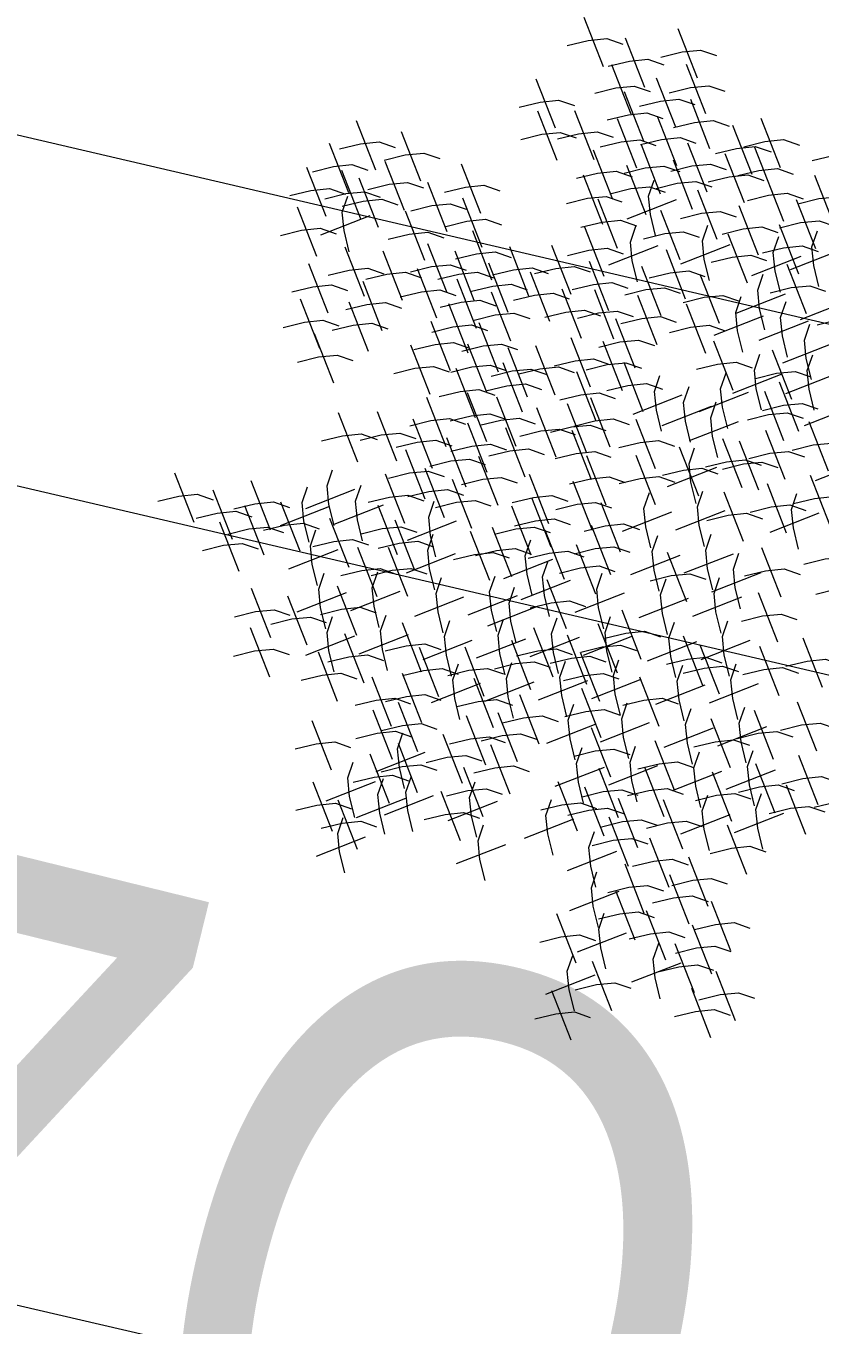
# Model space of a CAD drawing. Header units: millimetres. Extents: x 474016 to 477875, y 2288607 to 2292200.
# Drawn here: x 474198.19 to 474205.16, y 2289256.18 to 2289267.58 of the extents above; entities that cross this region are included whole.
import ezdxf
from ezdxf.enums import TextEntityAlignment as Align

# ---------------------------------------------------------------- set-up
doc = ezdxf.new("R2010")
doc.units = ezdxf.units.MM
doc.header["$LTSCALE"] = 50
for name, color, linetype, lineweight in [('BANQUETA', 251, 'Continuous', 5), ('EXT', 3, 'Continuous', 5), ('JARDINES', 98, 'Continuous', 13), ('vialidad', 5, 'Continuous', 13)]:
    doc.layers.add(name, color=color, linetype=linetype, lineweight=lineweight)
doc.styles.get("Standard").update_dxf_attribs({"font": 'arial.ttf'})

# ---------------------------------------------------------------- blocks, each defined once
blk = doc.blocks.new('Plarbol-031')
for points in [[(-1.761525, 1.7539), (-1.539175, 1.6008)], [(-1.75135, 1.585575), (-1.677025, 1.6675), (-1.603975, 1.7285), (-1.52075, 1.750725)], [(-0.81625, 1.57985), (-0.74195, 1.6618), (-0.668875, 1.722775), (-0.585675, 1.745)], [(-1.6243, 1.62685), (-1.401975, 1.47375)], [(-1.614125, 1.458525), (-1.5398, 1.54045), (-1.46675, 1.60145), (-1.38355, 1.623675)], [(-1.15485, 1.61225), (-0.932525, 1.45915)], [(-1.144675, 1.4439), (-1.07035, 1.52585), (-0.9973, 1.586825), (-0.9141, 1.609075)], [(-2.19095, 1.5341), (-1.9686, 1.381025)], [(-2.180775, 1.365775), (-2.10645, 1.447725), (-2.0334, 1.5087), (-1.950175, 1.530925)], [(-1.9578, 1.5646), (-1.735475, 1.4115)], [(-1.94765, 1.39625), (-1.873325, 1.4782), (-1.800275, 1.5392), (-1.71705, 1.561425)], [(-0.764175, 1.525225), (-0.541825, 1.372125)], [(-1.7126, 1.48455), (-1.490275, 1.331475)], [(-1.702425, 1.316225), (-1.6281, 1.398175), (-1.55505, 1.45915), (-1.47185, 1.481375)], [(-1.506775, 1.49155), (-1.28445, 1.33845)], [(-1.496625, 1.3232), (-1.4223, 1.40515), (-1.349225, 1.466125), (-1.266025, 1.488375)], [(-1.255225, 1.50235), (-1.032875, 1.34925)], [(-1.24505, 1.334), (-1.170725, 1.41595), (-1.097675, 1.476925), (-1.01445, 1.499175)], [(-1.098325, 1.4725), (-0.875975, 1.3194)], [(-1.08815, 1.30415), (-1.013825, 1.3861), (-0.940775, 1.447075), (-0.85755, 1.469325)], [(-0.754, 1.356875), (-0.679675, 1.438825), (-0.606625, 1.4998), (-0.5234, 1.52205)], [(-1.93875, 1.41215), (-1.7164, 1.25905)], [(-1.928575, 1.2438), (-1.85425, 1.32575), (-1.7812, 1.386725), (-1.698, 1.408975)], [(-0.9865, 1.395625), (-0.764175, 1.242525)], [(-1.808525, 1.33465), (-1.586175, 1.18155)], [(-1.79835, 1.1663), (-1.724025, 1.24825), (-1.650975, 1.309225), (-1.567775, 1.331475)], [(-1.205675, 1.361325), (-0.983325, 1.208225)], [(-1.1955, 1.192975), (-1.121175, 1.274925), (-1.048125, 1.3359), (-0.9649, 1.35815)], [(-0.97635, 1.227275), (-0.902025, 1.309225), (-0.828975, 1.370225), (-0.74575, 1.39245)], [(-0.773075, 1.37085), (-0.550725, 1.21775)], [(-0.7629, 1.2025), (-0.688575, 1.28445), (-0.615525, 1.34545), (-0.5323, 1.367675)], [(-1.59825, 1.3251), (-1.375925, 1.172025)], [(-1.5881, 1.156775), (-1.513775, 1.238725), (-1.440725, 1.2997), (-1.3575, 1.321925)], [(-1.39435, 1.2997), (-1.172, 1.1466)], [(-1.384175, 1.13135), (-1.30985, 1.2133), (-1.2368, 1.2743), (-1.153575, 1.296525)], [(-0.596475, 1.057675), (-0.443375, 1.28)], [(-0.428125, 1.067825), (-0.510075, 1.14215), (-0.57105, 1.215225), (-0.5933, 1.298425)], [(-1.761525, 1.2006), (-1.539175, 1.0475)], [(-1.75135, 1.03225), (-1.677025, 1.1142), (-1.603975, 1.1752), (-1.52075, 1.197425)], [(-0.773075, 1.216475), (-0.550725, 1.0634)], [(-0.7629, 1.04815), (-0.688575, 1.1301), (-0.615525, 1.191075), (-0.5323, 1.2133)], [(-2.21825, 1.13645), (-1.995925, 0.98335)], [(-2.2081, 0.9681), (-2.133775, 1.05005), (-2.060725, 1.111025), (-1.9775, 1.133275)], [(-1.58555, 1.158675), (-1.363225, 1.005575)], [(-1.575375, 0.990325), (-1.50105, 1.072275), (-1.428, 1.133275), (-1.3448, 1.1555)], [(-1.4064, 1.18535), (-1.184075, 1.03225)], [(-1.39625, 1.017025), (-1.321925, 1.09895), (-1.248875, 1.15995), (-1.16565, 1.182175)], [(-1.21775, 1.128175), (-0.9954, 0.9751)], [(-0.9973, 1.1809), (-0.774975, 1.027825)], [(-0.98715, 1.012575), (-0.912825, 1.094525), (-0.839775, 1.1555), (-0.75655, 1.177725)], [(-0.7432, 0.923), (-0.590125, 1.145325)], [(-0.574875, 0.93315), (-0.656825, 1.007475), (-0.7178, 1.08055), (-0.740025, 1.16375)], [(-1.9648, 1.11295), (-1.74245, 0.95985)], [(-1.954625, 0.9446), (-1.8803, 1.02655), (-1.80725, 1.087525), (-1.724025, 1.10975)], [(-1.207575, 0.95985), (-1.13325, 1.0418), (-1.0602, 1.102775), (-0.976975, 1.125)], [(-0.62695, 1.06975), (-0.404625, 0.91665)], [(-0.6168, 0.9014), (-0.542475, 0.98335), (-0.469425, 1.044325), (-0.3862, 1.066575)], [(-0.4116, 0.87535), (-0.258525, 1.0977)], [(-0.326475, 0.900775), (-0.25215, 0.9827), (-0.179125, 1.0437), (-0.095925, 1.065925)], [(-2.11915, 1.00495), (-1.896825, 0.85185)], [(-2.109, 0.8366), (-2.034675, 0.91855), (-1.961625, 0.979525), (-1.8784, 1.001775)], [(-1.772325, 0.999875), (-1.549975, 0.846775)], [(-1.76215, 0.831525), (-1.687825, 0.913475), (-1.614775, 0.97445), (-1.53155, 0.996675)], [(-1.58745, 1.029725), (-1.365125, 0.876625)], [(-1.5773, 0.861375), (-1.502975, 0.943325), (-1.429925, 1.0043), (-1.3467, 1.02655)], [(-1.431825, 0.805475), (-1.278725, 1.027825)], [(-1.263475, 0.81565), (-1.345425, 0.889975), (-1.4064, 0.963025), (-1.42865, 1.046225)], [(-0.90775, 0.779425), (-0.989675, 0.85375), (-1.050675, 0.9268), (-1.0729, 1.010025)], [(-0.96365, 1.03035), (-0.7413, 0.87725)], [(-0.953475, 0.862025), (-0.87915, 0.94395), (-0.8061, 1.00495), (-0.722875, 1.027175)], [(-1.315575, 0.93635), (-1.093225, 0.78325)], [(-1.3054, 0.768), (-1.231075, 0.84995), (-1.158025, 0.910925), (-1.0748, 0.93315)], [(-1.076075, 0.769275), (-0.922975, 0.9916)], [(-0.701275, 0.719075), (-0.548175, 0.941425)], [(-0.53295, 0.72925), (-0.6149, 0.803575), (-0.675875, 0.876625), (-0.6981, 0.95985)], [(-1.7431, 0.8652), (-1.52075, 0.7121)], [(-0.527225, 0.669525), (-0.374125, 0.891875)], [(-0.358875, 0.6797), (-0.440825, 0.754025), (-0.501825, 0.827075), (-0.52405, 0.9103)], [(-0.36205, 0.642225), (-0.209, 0.86455)], [(-0.19375, 0.652375), (-0.275675, 0.7267), (-0.33665, 0.79975), (-0.358875, 0.882975)], [(-1.732925, 0.69685), (-1.6586, 0.7788), (-1.58555, 0.839775), (-1.502325, 0.862025)], [(-1.6135, 0.8061), (-1.391175, 0.653025)], [(-1.603325, 0.637775), (-1.529025, 0.719725), (-1.45595, 0.7807), (-1.37275, 0.802925)], [(-1.20885, 0.568525), (-1.2908, 0.64285), (-1.351775, 0.7159), (-1.374, 0.799125)], [(-0.5628, 0.572975), (-0.64475, 0.6473), (-0.705725, 0.72035), (-0.727975, 0.803575)], [(-1.3772, 0.558375), (-1.2241, 0.7807)], [(-1.18025, 0.78705), (-0.957925, 0.63395)], [(-1.1701, 0.618725), (-1.095775, 0.70065), (-1.022725, 0.76165), (-0.9395, 0.783875)], [(-0.966825, 0.780075), (-0.744475, 0.626975)], [(-0.95665, 0.611725), (-0.882325, 0.693675), (-0.809275, 0.75465), (-0.72605, 0.7769)], [(-0.73115, 0.5628), (-0.57805, 0.78515)], [(-0.262325, 0.520875), (-0.10925, 0.743225)], [(-0.094, 0.53105), (-0.17595, 0.605375), (-0.23695, 0.678425), (-0.25915, 0.76165)], [(-0.444, 0.665725), (-0.2217, 0.512625)], [(-1.58935, 0.6492), (-1.367025, 0.4961)], [(-1.5792, 0.480875), (-1.504875, 0.5628), (-1.431825, 0.6238), (-1.3486, 0.646025)], [(-1.235525, 0.646025), (-1.0132, 0.492925)], [(-1.225375, 0.4777), (-1.15105, 0.559625), (-1.077975, 0.620625), (-0.994775, 0.64285)], [(-0.938875, 0.6149), (-0.716525, 0.4618)], [(-0.9287, 0.44655), (-0.854375, 0.5285), (-0.781325, 0.5895), (-0.6981, 0.611725)], [(-0.31885, 0.381775), (-0.4008, 0.4561), (-0.4618, 0.52915), (-0.484025, 0.61235)], [(-0.43385, 0.497375), (-0.359525, 0.579325), (-0.286475, 0.6403), (-0.203275, 0.66255)], [(-0.091475, 0.439575), (0.061625, 0.6619)], [(-2.290675, 0.56345), (-2.06835, 0.41035)], [(-2.280525, 0.3951), (-2.2062, 0.47705), (-2.133125, 0.538025), (-2.049925, 0.560275)], [(-0.719075, 0.536775), (-0.496725, 0.383675)], [(-0.7089, 0.368425), (-0.634575, 0.450375), (-0.561525, 0.51135), (-0.4783, 0.5336)], [(-0.4872, 0.3716), (-0.3341, 0.59395)], [(-0.3233, 0.55075), (-0.101, 0.39765)], [(-0.31315, 0.3824), (-0.23885, 0.46435), (-0.1658, 0.525325), (-0.082575, 0.547575)], [(-2.6369, 0.527875), (-2.41455, 0.374775)], [(-2.626725, 0.359525), (-2.5524, 0.441475), (-2.47935, 0.502475), (-2.396125, 0.5247)], [(-1.677025, 0.478325), (-1.4547, 0.325225)], [(-1.66685, 0.309975), (-1.59255, 0.391925), (-1.519475, 0.452925), (-1.436275, 0.47515)], [(-1.47185, 0.5177), (-1.2495, 0.364625)], [(-1.461675, 0.349375), (-1.38735, 0.431325), (-1.3143, 0.4923), (-1.231075, 0.514525)], [(-1.1701, 0.512625), (-0.94775, 0.359525)], [(-1.159925, 0.344275), (-1.0856, 0.426225), (-1.01255, 0.487225), (-0.929325, 0.50945)], [(-0.359525, 0.4688), (-0.1372, 0.3157)], [(-0.34935, 0.30045), (-0.275025, 0.3824), (-0.202, 0.443375), (-0.118775, 0.465625)], [(-0.084475, 0.467525), (0.13785, 0.314425)], [(-0.074325, 0.299175), (0, 0.381125), (0.073075, 0.442125), (0.156275, 0.46435)], [(-2.85795, 0.4472), (-2.635625, 0.2941)], [(-2.8478, 0.27885), (-2.773475, 0.3608), (-2.700425, 0.421775), (-2.6172, 0.444025)], [(-2.187125, 0.4237), (-1.9648, 0.2706)], [(-2.176975, 0.25535), (-2.10265, 0.3373), (-2.0296, 0.398275), (-1.946375, 0.420525)], [(-1.3683, 0.41225), (-1.14595, 0.25915)], [(-1.358125, 0.243925), (-1.2838, 0.325875), (-1.21075, 0.38685), (-1.127525, 0.409075)], [(-0.576775, 0.1969), (-0.423675, 0.41925)], [(-0.408425, 0.207075), (-0.490375, 0.2814), (-0.551375, 0.35445), (-0.5736, 0.437675)], [(0.11245, 0.237575), (0.26555, 0.4599)], [(-2.62165, 0.357), (-2.3993, 0.2039)], [(-2.611475, 0.18865), (-2.53715, 0.2706), (-2.4641, 0.331575), (-2.380875, 0.353825)], [(-2.38025, 0.3894), (-2.1579, 0.2363)], [(-2.370075, 0.22105), (-2.29575, 0.303), (-2.2227, 0.363975), (-2.1395, 0.3862)], [(-1.851075, 0.3519), (-1.62875, 0.198825)], [(-1.840925, 0.183575), (-1.7666, 0.265525), (-1.69355, 0.3265), (-1.610325, 0.348725)], [(-1.1955, 0.35065), (-0.973175, 0.19755)], [(-1.18535, 0.1823), (-1.111025, 0.26425), (-1.037975, 0.325225), (-0.95475, 0.34745)], [(-2.9075, 0.273125), (-2.685175, 0.12005)], [(-2.89735, 0.1048), (-2.823025, 0.18675), (-2.749975, 0.247725), (-2.66675, 0.26995)], [(-2.0531, 0.3138), (-1.83075, 0.1607)], [(-2.042925, 0.14545), (-1.9686, 0.2274), (-1.89555, 0.288375), (-1.812325, 0.310625)], [(-1.690375, 0.3049), (-1.468025, 0.1518)], [(-1.6802, 0.13655), (-1.605875, 0.2185), (-1.532825, 0.2795), (-1.4496, 0.301725)], [(-1.508675, 0.322675), (-1.28635, 0.1696)], [(-1.498525, 0.15435), (-1.4242, 0.2363), (-1.35115, 0.297275), (-1.267925, 0.3195)], [(-0.52595, 0.042575), (-0.6079, 0.116875), (-0.668875, 0.189925), (-0.691125, 0.273125)], [(-0.535475, 0.04575), (-0.382375, 0.26805)], [(-0.36715, 0.0559), (-0.4491, 0.1302), (-0.510075, 0.20325), (-0.5323, 0.286475)], [(-0.2433, 0.3087), (-0.02095, 0.155625)], [(-0.233125, 0.140375), (-0.1588, 0.222325), (-0.08575, 0.2833), (-0.002525, 0.305525)], [(-2.682625, 0.21215), (-2.4603, 0.05905)], [(-2.672475, 0.043825), (-2.59815, 0.12575), (-2.525075, 0.18675), (-2.441875, 0.208975)], [(-2.3936, 0.204525), (-2.17125, 0.05145)], [(-2.383425, 0.036225), (-2.3091, 0.118125), (-2.23605, 0.179125), (-2.152825, 0.20135)], [(-1.892375, 0.22295), (-1.67005, 0.06985)], [(-1.8822, 0.054625), (-1.8079, 0.13655), (-1.734825, 0.19755), (-1.651625, 0.219775)], [(-1.1847, 0.2185), (-0.962375, 0.0654)], [(-1.17455, 0.0502), (-1.100225, 0.1321), (-1.027175, 0.1931), (-0.94395, 0.215325)], [(-0.84865, -0.0038), (-0.695575, 0.2185)], [(-0.680325, 0.00635), (-0.762275, 0.08065), (-0.82325, 0.1537), (-0.845475, 0.236925)], [(-0.6943, 0.0324), (-0.5412, 0.254725)], [(0.074325, 0.245175), (0.296675, 0.0921)], [(0.0845, 0.07685), (0.158825, 0.1588), (0.231875, 0.219775), (0.3151, 0.242)], [(-2.777925, 0.194375), (-2.555575, 0.0413)], [(-2.76775, 0.02605), (-2.693425, 0.107975), (-2.620375, 0.16895), (-2.53715, 0.1912)], [(-2.0696, 0.177225), (-1.847275, 0.02415)], [(-2.05945, 0.0089), (-1.985125, 0.090825), (-1.912075, 0.1518), (-1.82885, 0.17405)], [(-1.330825, 0.1429), (-1.108475, -0.01015)], [(-1.32065, -0.0254), (-1.246325, 0.05655), (-1.173275, 0.1175), (-1.09005, 0.139725)], [(-1.037325, 0.189925), (-0.815, 0.03685)], [(-1.027175, 0.0216), (-0.95285, 0.103525), (-0.879775, 0.1645), (-0.796575, 0.18675)], [(-0.402075, 0.1499), (-0.179775, -0.003175)], [(-0.391925, -0.018425), (-0.3176, 0.0635), (-0.24455, 0.1245), (-0.16135, 0.146725)], [(-0.324575, 0.188025), (-0.102275, 0.03495)], [(-0.314425, 0.0197), (-0.240125, 0.101625), (-0.16705, 0.1626), (-0.08385, 0.18485)], [(-2.934825, 0.107975), (-2.712475, -0.0451)], [(-2.92465, -0.06035), (-2.850325, 0.0216), (-2.777275, 0.08255), (-2.69405, 0.1048)], [(-2.680725, -0.13785), (-2.527625, 0.084475)], [(-2.512375, -0.127675), (-2.594325, -0.05335), (-2.6553, 0.0197), (-2.67755, 0.1029)], [(-2.2062, 0.13085), (-1.98385, -0.022225)], [(-2.196025, -0.037475), (-2.1217, 0.044475), (-2.04865, 0.105425), (-1.965425, 0.127675)], [(-1.799, 0.1086), (-1.57665, -0.044475)], [(-1.788825, -0.0597), (-1.7145, 0.02225), (-1.64145, 0.0832), (-1.558225, 0.105425)], [(-0.084475, 0.086375), (0.13785, -0.0667)], [(-0.074325, -0.08195), (0, 0), (0.073075, 0.060975), (0.156275, 0.0832)], [(0.06735, -0.110525), (0.22045, 0.111775)], [(0.235675, -0.100375), (0.15375, -0.02605), (0.09275, 0.047025), (0.070525, 0.1302)], [(-1.98005, 0.0654), (-1.7577, -0.08765)], [(-1.969875, -0.1029), (-1.89555, -0.02095), (-1.8225, 0.040025), (-1.739275, 0.062225)], [(-1.457225, 0.008275), (-1.2349, -0.144825)], [(-1.447075, -0.160075), (-1.37275, -0.078125), (-1.2997, -0.01715), (-1.216475, 0.005075)], [(-1.210125, 0.015875), (-0.987775, -0.1372)], [(-1.19995, -0.15245), (-1.125625, -0.0705), (-1.052575, -0.009525), (-0.96935, 0.0127)], [(-0.4961, -0.210275), (-0.343, 0.012075)], [(-0.32775, -0.2001), (-0.4097, -0.125775), (-0.470675, -0.052725), (-0.492925, 0.0305)], [(0.30175, -0.148), (0.376075, -0.06605), (0.449125, -0.005075), (0.53235, 0.01715)], [(-2.3739, -0.02795), (-2.15155, -0.18105)], [(-2.363725, -0.196275), (-2.2894, -0.11435), (-2.21635, -0.05335), (-2.133125, -0.031125)], [(-2.17825, -0.00445), (-1.9559, -0.157525)], [(-2.168075, -0.172775), (-2.09375, -0.090825), (-2.0207, -0.02985), (-1.937475, -0.007625)], [(-1.944475, -0.062875), (-1.722125, -0.215975)], [(-1.9343, -0.231225), (-1.859975, -0.149275), (-1.786925, -0.0883), (-1.7037, -0.06605)], [(-1.762775, -0.057175), (-1.54045, -0.210275)], [(-1.752625, -0.2255), (-1.6783, -0.14355), (-1.60525, -0.082575), (-1.522025, -0.06035)], [(-1.076075, -0.054625), (-0.85375, -0.207725)], [(-1.065925, -0.222975), (-0.9916, -0.141025), (-0.91855, -0.080025), (-0.835325, -0.0578)], [(-0.82325, -0.0165), (-0.600925, -0.1696)], [(-0.813075, -0.18485), (-0.73875, -0.1029), (-0.6657, -0.041925), (-0.5825, -0.0197)], [(-0.5609, -0.0089), (-0.33855, -0.161975)], [(-0.550725, -0.177225), (-0.4764, -0.095275), (-0.40335, -0.0343), (-0.320125, -0.012075)], [(-2.8605, -0.087025), (-2.63815, -0.240125)], [(-2.850325, -0.255375), (-2.776, -0.173425), (-2.70295, -0.112425), (-2.619725, -0.0902)], [(-2.544775, -0.119425), (-2.32245, -0.272525)], [(-2.534625, -0.287775), (-2.4603, -0.205825), (-2.387225, -0.144825), (-2.304025, -0.1226)], [(-1.567775, -0.0794), (-1.345425, -0.2325)], [(-1.5576, -0.24775), (-1.483275, -0.1658), (-1.410225, -0.1048), (-1.327, -0.082575)], [(-0.168975, -0.3589), (-0.2509, -0.284575), (-0.311875, -0.211525), (-0.3341, -0.128325)], [(-0.2433, -0.072425), (-0.02095, -0.2255)], [(-0.233125, -0.24075), (-0.1588, -0.1588), (-0.08575, -0.097825), (-0.002525, -0.0756)], [(0.4377, -0.2414), (0.512025, -0.15945), (0.585075, -0.09845), (0.6683, -0.076225)], [(-1.969875, -0.188025), (-1.74755, -0.341125)], [(-1.9597, -0.356375), (-1.8854, -0.274425), (-1.812325, -0.21345), (-1.729125, -0.1912)], [(-1.750075, -0.1785), (-1.52775, -0.3316)], [(-1.739925, -0.34685), (-1.6656, -0.2649), (-1.59255, -0.2039), (-1.509325, -0.181675)], [(-1.547425, -0.157525), (-1.3251, -0.310625)], [(-1.537275, -0.325875), (-1.46295, -0.243925), (-1.3899, -0.18295), (-1.306675, -0.160725)], [(-1.1574, -0.14675), (-0.93505, -0.299825)], [(-1.147225, -0.315075), (-1.0729, -0.233125), (-0.99985, -0.17215), (-0.916625, -0.149925)], [(-0.7197, -0.1677), (-0.497375, -0.3208)], [(-0.70955, -0.33605), (-0.635225, -0.2541), (-0.56215, -0.1931), (-0.47895, -0.170875)], [(-0.337275, -0.369075), (-0.184225, -0.14675)], [(-2.372, -0.21345), (-2.14965, -0.366525)], [(-2.361825, -0.381775), (-2.2875, -0.299825), (-2.21445, -0.23885), (-2.131225, -0.216625)], [(-1.27555, -0.25155), (-1.0532, -0.40465)], [(-1.265375, -0.4199), (-1.19105, -0.33795), (-1.118, -0.276975), (-1.0348, -0.254725)], [(-1.061475, -0.2452), (-0.839125, -0.3983)], [(-1.0513, -0.41355), (-0.976975, -0.3316), (-0.903925, -0.2706), (-0.8207, -0.248375)], [(0.074325, -0.199475), (0.296675, -0.35255)], [(0.0845, -0.3678), (0.158825, -0.28585), (0.231875, -0.224875), (0.3151, -0.20265)], [(-2.650875, -0.293475), (-2.428525, -0.446575)], [(-2.6407, -0.461825), (-2.566375, -0.379875), (-2.493325, -0.3189), (-2.4101, -0.29665)], [(-1.729125, -0.315075), (-1.506775, -0.468175)], [(-1.71895, -0.483425), (-1.644625, -0.401475), (-1.571575, -0.3405), (-1.48835, -0.31825)], [(-1.47565, -0.32015), (-1.253325, -0.47325)], [(-1.4655, -0.4885), (-1.391175, -0.40655), (-1.3181, -0.345575), (-1.2349, -0.323325)], [(-0.928075, -0.311275), (-0.705725, -0.464375)], [(-0.9179, -0.4796), (-0.843575, -0.39765), (-0.770525, -0.336675), (-0.6873, -0.31445)], [(-0.559625, -0.5279), (-0.406525, -0.30555)], [(-0.391275, -0.517725), (-0.473225, -0.4434), (-0.5342, -0.37035), (-0.55645, -0.287125)], [(-0.1785, -0.5279), (-0.0254, -0.30555)], [(-0.01015, -0.517725), (-0.0921, -0.4434), (-0.153075, -0.37035), (-0.175325, -0.287125)], [(-0.007625, -0.52915), (0.145475, -0.306825)], [(0.160725, -0.519), (0.078775, -0.444675), (0.0178, -0.371625), (-0.00445, -0.2884)], [(-2.370725, -0.3405), (-2.148375, -0.493575)], [(-2.36055, -0.508825), (-2.286225, -0.426875), (-2.213175, -0.3659), (-2.12995, -0.343675)], [(-1.987025, -0.34685), (-1.7647, -0.499925)], [(-1.976875, -0.515175), (-1.90255, -0.433225), (-1.829475, -0.37225), (-1.746275, -0.350025)], [(-1.612875, -0.3856), (-1.390525, -0.538675)], [(-1.6027, -0.553925), (-1.528375, -0.471975), (-1.455325, -0.411), (-1.3721, -0.388775)], [(-1.349875, -0.4237), (-1.127525, -0.5768)], [(-1.3397, -0.59205), (-1.265375, -0.5101), (-1.192325, -0.449125), (-1.109125, -0.426875)], [(-0.912825, -0.458), (-0.690475, -0.6111)], [(-0.90265, -0.62635), (-0.828325, -0.5444), (-0.755275, -0.483425), (-0.67205, -0.461175)], [(-0.2325, -0.676525), (-0.314425, -0.6022), (-0.3754, -0.52915), (-0.397625, -0.44595)], [(0.14865, -0.676525), (0.0667, -0.6022), (0.005725, -0.52915), (-0.0165, -0.44595)], [(0.18995, -0.399575), (0.412275, -0.552675)], [(0.200125, -0.5679), (0.274425, -0.48595), (0.3475, -0.424975), (0.4307, -0.40275)], [(0.507575, -0.4631), (0.7299, -0.6162)], [(-2.585425, -0.46755), (-2.3631, -0.620625)], [(-2.575275, -0.635875), (-2.50095, -0.553925), (-2.4279, -0.49295), (-2.344675, -0.470725)], [(-1.769775, -0.521525), (-1.547425, -0.674625)], [(-1.7596, -0.689875), (-1.685275, -0.607925), (-1.612225, -0.54695), (-1.529025, -0.5247)], [(-1.5233, -0.51265), (-1.30095, -0.665725)], [(-1.513125, -0.680975), (-1.4388, -0.599025), (-1.36575, -0.53805), (-1.282525, -0.515825)], [(-0.7324, -0.4688), (-0.510075, -0.6219)], [(-0.72225, -0.63715), (-0.647925, -0.5552), (-0.574875, -0.494225), (-0.49165, -0.471975)], [(-0.4008, -0.6867), (-0.247725, -0.464375)], [(-0.3106, -0.489775), (-0.0883, -0.642875)], [(-0.30045, -0.658125), (-0.22615, -0.576175), (-0.153075, -0.515175), (-0.069875, -0.49295)], [(-0.019675, -0.6867), (0.1334, -0.464375)], [(0.51775, -0.631425), (0.59205, -0.549475), (0.665125, -0.4885), (0.748325, -0.466275)], [(-2.426625, -0.57425), (-2.204275, -0.72735)], [(-2.41645, -0.7426), (-2.342125, -0.66065), (-2.269075, -0.599675), (-2.18585, -0.577425)], [(-1.116725, -0.553925), (-0.8944, -0.707025)], [(-1.106575, -0.722275), (-1.03225, -0.640325), (-0.9592, -0.57935), (-0.875975, -0.5571)], [(-0.7089, -0.592675), (-0.486575, -0.745775)], [(-0.69875, -0.761025), (-0.624425, -0.679075), (-0.551375, -0.6181), (-0.46815, -0.59585)], [(-1.76595, -0.65175), (-1.543625, -0.80485)], [(-1.7558, -0.8201), (-1.681475, -0.73815), (-1.608425, -0.677175), (-1.5252, -0.65495)], [(-1.5703, -0.63525), (-1.347975, -0.78835)], [(-1.56015, -0.803575), (-1.485825, -0.72165), (-1.41275, -0.66065), (-1.32955, -0.638425)], [(-1.3829, -0.6219), (-1.160575, -0.775)], [(-1.37275, -0.79025), (-1.298425, -0.7083), (-1.225375, -0.647325), (-1.14215, -0.625075)], [(-1.0405, -0.64605), (-0.818175, -0.79915)], [(-1.03035, -0.814375), (-0.956025, -0.73245), (-0.882975, -0.67145), (-0.79975, -0.649225)], [(-0.242025, -0.845525), (-0.088925, -0.623175)], [(-0.073675, -0.83535), (-0.155625, -0.761025), (-0.2166, -0.687975), (-0.23885, -0.60475)], [(0.139125, -0.845525), (0.292225, -0.623175)], [(0.307475, -0.83535), (0.225525, -0.761025), (0.16455, -0.687975), (0.1423, -0.60475)], [(0.34875, -0.6219), (0.5711, -0.775)], [(0.358925, -0.79025), (0.43325, -0.7083), (0.5063, -0.647325), (0.589525, -0.625075)], [(-1.938125, -0.724175), (-1.715775, -0.877275)], [(-1.92795, -0.892525), (-1.853625, -0.810575), (-1.780575, -0.7496), (-1.69735, -0.72735)], [(-0.716525, -0.71655), (-0.4942, -0.86965)], [(-0.706375, -0.8849), (-0.63205, -0.80295), (-0.558975, -0.741975), (-0.475775, -0.719725)], [(-1.428, -0.79405), (-1.205675, -0.94715)], [(-1.1015, -0.737525), (-0.87915, -0.890625)], [(-1.091325, -0.90585), (-1.017, -0.823925), (-0.94395, -0.762925), (-0.860725, -0.7407)], [(-0.890575, -0.743875), (-0.66825, -0.896975)], [(-0.880425, -0.912225), (-0.8061, -0.830275), (-0.73305, -0.769275), (-0.649825, -0.74705)], [(-0.52785, -1.004325), (-0.374775, -0.782)], [(-0.359525, -0.99415), (-0.441475, -0.919825), (-0.50245, -0.846775), (-0.524675, -0.763575)], [(-0.0832, -1.004325), (0.069875, -0.782)], [(0.085125, -0.99415), (0.003175, -0.919825), (-0.0578, -0.846775), (-0.080025, -0.763575)], [(0.092125, -0.786425), (0.31445, -0.939525)], [(0.102275, -0.954775), (0.1766, -0.872825), (0.24965, -0.81185), (0.332875, -0.7896)], [(0.29795, -1.004325), (0.451025, -0.782)], [(0.466275, -0.99415), (0.384325, -0.919825), (0.32335, -0.846775), (0.301125, -0.763575)], [(0.666375, -0.74895), (0.888725, -0.90205)], [(0.67655, -0.9173), (0.750875, -0.83535), (0.823925, -0.774375), (0.90715, -0.752125)], [(-2.099475, -0.838525), (-1.877125, -0.991625)], [(-2.0893, -1.006875), (-2.014975, -0.924925), (-1.941925, -0.863925), (-1.8587, -0.8417)], [(-1.71005, -0.803575), (-1.487725, -0.956675)], [(-1.6999, -0.971925), (-1.625575, -0.889975), (-1.552525, -0.829), (-1.4693, -0.806775)], [(-1.575375, -0.82645), (-1.35305, -0.97955)], [(-1.565225, -0.9948), (-1.4909, -0.91285), (-1.41785, -0.851875), (-1.334625, -0.829625)], [(-1.41785, -0.9624), (-1.343525, -0.88045), (-1.270475, -0.819475), (-1.18725, -0.797225)], [(-0.92615, -1.067225), (-0.773075, -0.844875)], [(-0.757825, -1.05705), (-0.839775, -0.982725), (-0.90075, -0.909675), (-0.922975, -0.82645)], [(-0.0038, -0.7966), (0.218525, -0.9497)], [(0.00635, -0.96495), (0.080675, -0.883), (0.15375, -0.822), (0.23695, -0.799775)], [(-1.121175, -0.883), (-0.89885, -1.0361)], [(-1.111025, -1.051325), (-1.0367, -0.969375), (-0.96365, -0.9084), (-0.880425, -0.886175)], [(-0.792125, -1.1066), (-0.639025, -0.884275)], [(-0.623775, -1.096425), (-0.705725, -1.0221), (-0.766725, -0.94905), (-0.78895, -0.86585)], [(-0.200725, -1.152975), (-0.28265, -1.07865), (-0.343625, -1.0056), (-0.365875, -0.922375)], [(-0.337925, -0.862675), (-0.1156, -1.01575)], [(-0.32775, -1.031), (-0.253425, -0.94905), (-0.1804, -0.888075), (-0.097175, -0.86585)], [(0.24395, -1.152975), (0.162, -1.07865), (0.101025, -1.0056), (0.078775, -0.922375)], [(0.6251, -1.152975), (0.54315, -1.07865), (0.482175, -1.0056), (0.459925, -0.922375)], [(0.507575, -0.907775), (0.7299, -1.060875)], [(0.51775, -1.0761), (0.59205, -0.99415), (0.665125, -0.933175), (0.748325, -0.91095)], [(-1.726575, -0.963675), (-1.50425, -1.116775)], [(-1.7164, -1.132), (-1.642075, -1.050075), (-1.569025, -0.989075), (-1.485825, -0.96685)], [(-1.44325, -1.1803), (-1.29015, -0.95795)], [(-1.274925, -1.170125), (-1.35685, -1.0958), (-1.41785, -1.02275), (-1.440075, -0.939525)], [(-1.203125, -0.9624), (-0.9808, -1.1155)], [(-1.192975, -1.13075), (-1.11865, -1.0488), (-1.0456, -0.9878), (-0.962375, -0.965575)], [(-0.7413, -0.9478), (-0.518975, -1.100875)], [(-0.73115, -1.116125), (-0.656825, -1.034175), (-0.58375, -0.9732), (-0.50055, -0.950975)], [(-0.39955, -0.989075), (-0.177225, -1.142175)], [(-0.389375, -1.157425), (-0.31505, -1.075475), (-0.242025, -1.0145), (-0.1588, -0.99225)], [(-0.36905, -1.16315), (-0.215975, -0.9408)], [(0.0756, -1.16315), (0.2287, -0.9408)], [(0.45675, -1.16315), (0.60985, -0.9408)], [(0.8252, -0.9713), (1.047525, -1.1244)], [(0.835375, -1.139625), (0.909675, -1.057675), (0.98275, -0.9967), (1.06595, -0.974475)], [(1.039275, -1.146625), (1.1136, -1.064675), (1.18665, -1.0037), (1.269875, -0.98145)], [(-1.9629, -1.337825), (-1.8098, -1.1155)], [(-1.79455, -1.327675), (-1.8765, -1.25335), (-1.937475, -1.1803), (-1.9597, -1.097075)], [(-1.79835, -1.32195), (-1.645275, -1.099625)], [(-1.630025, -1.311775), (-1.711975, -1.23745), (-1.77295, -1.1644), (-1.795175, -1.0812)], [(-1.66685, -1.1174), (-1.444525, -1.2705)], [(-1.6567, -1.28575), (-1.582375, -1.2038), (-1.509325, -1.1428), (-1.4261, -1.120575)], [(-1.353675, -1.32195), (-1.2006, -1.099625)], [(-1.18535, -1.311775), (-1.2673, -1.23745), (-1.328275, -1.1644), (-1.3505, -1.0812)], [(-0.972525, -1.32195), (-0.81945, -1.099625)], [(-0.8042, -1.311775), (-0.88615, -1.23745), (-0.947125, -1.1644), (-0.96935, -1.0812)], [(-0.858825, -1.31305), (-0.705725, -1.090725)], [(-0.690475, -1.3029), (-0.772425, -1.228575), (-0.833425, -1.155525), (-0.85565, -1.0723)], [(-0.591375, -1.32195), (-0.4383, -1.099625)], [(-0.42305, -1.311775), (-0.505, -1.23745), (-0.565975, -1.1644), (-0.5882, -1.0812)], [(-0.497375, -1.12375), (-0.275025, -1.27685)], [(-0.4872, -1.2921), (-0.412875, -1.21015), (-0.339825, -1.14915), (-0.2566, -1.126925)], [(-0.21025, -1.32195), (-0.057175, -1.099625)], [(-0.041925, -1.311775), (-0.123875, -1.23745), (-0.18485, -1.1644), (-0.207075, -1.0812)], [(-0.07115, -1.094525), (0.1512, -1.247625)], [(-0.060975, -1.262875), (0.01335, -1.180925), (0.0864, -1.11995), (0.169625, -1.0977)], [(0.234425, -1.32195), (0.3875, -1.099625)], [(0.40275, -1.311775), (0.3208, -1.23745), (0.259825, -1.1644), (0.2376, -1.0812)], [(0.34875, -1.066575), (0.5711, -1.219675)], [(0.358925, -1.234925), (0.43325, -1.152975), (0.5063, -1.092), (0.589525, -1.06975)], [(0.615575, -1.32195), (0.76865, -1.099625)], [(0.7839, -1.311775), (0.70195, -1.23745), (0.640975, -1.1644), (0.61875, -1.0812)], [(-1.5538, -1.1301), (-1.33145, -1.2832)], [(-1.543625, -1.29845), (-1.4693, -1.2165), (-1.39625, -1.155525), (-1.313025, -1.133275)], [(-0.660625, -1.189175), (-0.4383, -1.342275)], [(-0.65045, -1.357525), (-0.57615, -1.275575), (-0.503075, -1.2146), (-0.419875, -1.19235)], [(-0.39255, -1.159325), (-0.17025, -1.312425)], [(-0.382375, -1.327675), (-0.30805, -1.245725), (-0.235025, -1.184725), (-0.151825, -1.1625)], [(0.666375, -1.1301), (0.888725, -1.2832)], [(0.67655, -1.29845), (0.750875, -1.2165), (0.823925, -1.155525), (0.90715, -1.133275)], [(0.8576, -1.13265), (1.079925, -1.28575)], [(0.86775, -1.300975), (0.942075, -1.21905), (1.01515, -1.15805), (1.09835, -1.135825)], [(-2.0207, -1.480775), (-1.8676, -1.258425)], [(-1.85235, -1.4706), (-1.9343, -1.396275), (-1.995275, -1.323225), (-2.017525, -1.24)], [(-1.194875, -1.480775), (-1.041775, -1.258425)], [(-1.026525, -1.4706), (-1.108475, -1.396275), (-1.16945, -1.323225), (-1.1917, -1.24)], [(-0.813725, -1.480775), (-0.660625, -1.258425)], [(-0.645375, -1.4706), (-0.727325, -1.396275), (-0.7883, -1.323225), (-0.81055, -1.24)], [(-0.432575, -1.480775), (-0.279475, -1.258425)], [(-0.264225, -1.4706), (-0.346175, -1.396275), (-0.40715, -1.323225), (-0.4294, -1.24)], [(-0.05145, -1.480775), (0.10165, -1.258425)], [(0.1169, -1.4706), (0.03495, -1.396275), (-0.026025, -1.323225), (-0.048275, -1.24)], [(0.393225, -1.480775), (0.546325, -1.258425)], [(0.561575, -1.4706), (0.479625, -1.396275), (0.41865, -1.323225), (0.3964, -1.24)], [(0.774375, -1.480775), (0.927475, -1.258425)], [(0.942725, -1.4706), (0.860775, -1.396275), (0.7998, -1.323225), (0.77755, -1.24)], [(-1.834575, -1.30925), (-1.612225, -1.46235)], [(-1.8244, -1.477575), (-1.750075, -1.39565), (-1.677025, -1.33465), (-1.5938, -1.312425)], [(-1.504875, -1.264775), (-1.282525, -1.417875)], [(-1.4947, -1.433125), (-1.420375, -1.351175), (-1.347325, -1.2902), (-1.264125, -1.26795)], [(-0.717175, -1.3067), (-0.494825, -1.4598)], [(-0.707, -1.47505), (-0.632675, -1.3931), (-0.559625, -1.332125), (-0.4764, -1.309875)], [(-0.283925, -1.3086), (-0.0616, -1.4617)], [(-0.27375, -1.47695), (-0.19945, -1.395), (-0.1264, -1.334025), (-0.0432, -1.311775)], [(0.17535, -1.32005), (0.397675, -1.47315)], [(0.1855, -1.488375), (0.259825, -1.40645), (0.332875, -1.34545), (0.4161, -1.323225)], [(0.507575, -1.288925), (0.7299, -1.442025)], [(0.51775, -1.45725), (0.59205, -1.3753), (0.665125, -1.314325), (0.748325, -1.2921)], [(-2.275425, -1.37595), (-2.0531, -1.52905)], [(-2.265275, -1.5443), (-2.19095, -1.46235), (-2.1179, -1.40135), (-2.034675, -1.379125)], [(-2.0893, -1.381025), (-1.866975, -1.534125)], [(-2.07915, -1.549375), (-2.004825, -1.467425), (-1.93175, -1.40645), (-1.84855, -1.3842)], [(-1.633825, -1.35245), (-1.4115, -1.50555)], [(-1.623675, -1.520775), (-1.54935, -1.438825), (-1.476275, -1.37785), (-1.393075, -1.355625)], [(-1.861875, -1.639575), (-1.7088, -1.41725)], [(-1.69355, -1.6294), (-1.7755, -1.555075), (-1.836475, -1.482025), (-1.8587, -1.398825)], [(-1.480725, -1.639575), (-1.32765, -1.41725)], [(-1.3124, -1.6294), (-1.39435, -1.555075), (-1.455325, -1.482025), (-1.47755, -1.398825)], [(-1.03605, -1.639575), (-0.882975, -1.41725)], [(-0.867725, -1.6294), (-0.949675, -1.555075), (-1.01065, -1.482025), (-1.032875, -1.398825)], [(-0.6549, -1.639575), (-0.501825, -1.41725)], [(-0.486575, -1.6294), (-0.568525, -1.555075), (-0.6295, -1.482025), (-0.651725, -1.398825)], [(-0.27375, -1.639575), (-0.1207, -1.41725)], [(-0.10545, -1.6294), (-0.1874, -1.555075), (-0.24835, -1.482025), (-0.270575, -1.398825)], [(-0.13085, -1.447725), (0.091475, -1.600825)], [(-0.1207, -1.616075), (-0.046375, -1.534125), (0.0267, -1.47315), (0.1099, -1.4509)], [(0.107375, -1.639575), (0.26045, -1.41725)], [(0.2757, -1.6294), (0.19375, -1.555075), (0.132775, -1.482025), (0.11055, -1.398825)], [(0.55205, -1.639575), (0.705125, -1.41725)], [(0.720375, -1.6294), (0.638425, -1.555075), (0.57745, -1.482025), (0.555225, -1.398825)], [(-2.408825, -1.523325), (-2.1865, -1.676425)], [(-2.2297, -1.499825), (-2.00735, -1.652925)], [(-2.219525, -1.66815), (-2.1452, -1.586225), (-2.07215, -1.525225), (-1.988925, -1.503)], [(-0.895675, -1.46805), (-0.673325, -1.62115)], [(-0.8855, -1.6364), (-0.811175, -1.55445), (-0.738125, -1.493475), (-0.6549, -1.471225)], [(-0.5285, -1.512525), (-0.30615, -1.665625)], [(-0.518325, -1.680875), (-0.444, -1.598925), (-0.37095, -1.537925), (-0.287725, -1.5157)], [(0.207725, -1.46235), (0.430075, -1.615425)], [(0.2179, -1.630675), (0.292225, -1.548725), (0.365275, -1.48775), (0.4485, -1.465525)], [(0.7223, -1.469975), (0.944625, -1.62305)], [(0.73245, -1.6383), (0.806775, -1.55635), (0.879825, -1.495375), (0.96305, -1.47315)], [(-2.619725, -1.56145), (-2.3974, -1.714525)], [(-2.609575, -1.729775), (-2.53525, -1.647825), (-2.4622, -1.58685), (-2.378975, -1.564625)], [(-2.398675, -1.691675), (-2.32435, -1.609725), (-2.2513, -1.548725), (-2.168075, -1.5265)], [(-1.703075, -1.7984), (-1.549975, -1.57605)], [(-1.534725, -1.788225), (-1.616675, -1.7139), (-1.67765, -1.64085), (-1.6999, -1.557625)], [(-1.608425, -1.57415), (-1.386075, -1.72725)], [(-1.59825, -1.742475), (-1.523925, -1.66055), (-1.450875, -1.59955), (-1.36765, -1.577325)], [(-1.321925, -1.7984), (-1.168825, -1.57605)], [(-1.153575, -1.788225), (-1.235525, -1.7139), (-1.2965, -1.64085), (-1.31875, -1.557625)], [(-1.23045, -1.54365), (-1.0081, -1.69675)], [(-1.220275, -1.712), (-1.14595, -1.63005), (-1.0729, -1.569075), (-0.989675, -1.546825)], [(-0.87725, -1.7984), (-0.72415, -1.57605)], [(-0.7089, -1.788225), (-0.79085, -1.7139), (-0.851825, -1.64085), (-0.874075, -1.557625)], [(-0.767975, -1.5735), (-0.54565, -1.7266)], [(-0.757825, -1.74185), (-0.6835, -1.6599), (-0.61045, -1.598925), (-0.527225, -1.576675)], [(-0.114975, -1.7984), (0.038125, -1.57605)], [(0.053375, -1.788225), (-0.028575, -1.7139), (-0.08955, -1.64085), (-0.1118, -1.557625)], [(0.3799, -1.54555), (0.602225, -1.69865)], [(0.39005, -1.7139), (0.464375, -1.63195), (0.537425, -1.570975), (0.62065, -1.548725)], [(-2.2894, -1.64085), (-2.067075, -1.79395)], [(-2.27925, -1.809175), (-2.204925, -1.72725), (-2.131875, -1.66625), (-2.04865, -1.644025)], [(-1.086875, -1.598275), (-0.86455, -1.751375)], [(-1.076725, -1.766625), (-1.0024, -1.684675), (-0.929325, -1.6237), (-0.846125, -1.60145)], [(-0.568525, -1.64975), (-0.346175, -1.802825)], [(-0.55835, -1.818075), (-0.484025, -1.736125), (-0.410975, -1.67515), (-0.32775, -1.652925)], [(0.018425, -1.597025), (0.240775, -1.7501)], [(0.0286, -1.76535), (0.102925, -1.6834), (0.175975, -1.622425), (0.2592, -1.6002)], [(-1.375925, -1.947025), (-1.457875, -1.8727), (-1.51885, -1.79965), (-1.541075, -1.71645)], [(0.0108, -1.7158), (0.23315, -1.8689)], [(0.020975, -1.88415), (0.0953, -1.8022), (0.16835, -1.741225), (0.251575, -1.718975)], [(0.186125, -1.6688), (0.408475, -1.8219)], [(0.1963, -1.83715), (0.270625, -1.7552), (0.343675, -1.6942), (0.4269, -1.671975)], [(0.6505, -1.7158), (0.87285, -1.8689)], [(0.660675, -1.88415), (0.735, -1.8022), (0.80805, -1.741225), (0.891275, -1.718975)], [(-1.790725, -1.757725), (-1.5684, -1.910825)], [(-1.780575, -1.926075), (-1.70625, -1.844125), (-1.6332, -1.78315), (-1.549975, -1.7609)], [(-1.54425, -1.9572), (-1.391175, -1.734875)], [(-1.44135, -1.75455), (-1.219, -1.90765)], [(-1.431175, -1.9229), (-1.35685, -1.84095), (-1.2838, -1.779975), (-1.2006, -1.757725)], [(-1.084975, -1.7571), (-0.862625, -1.9102)], [(-1.0748, -1.92545), (-1.000475, -1.8435), (-0.927425, -1.7825), (-0.844225, -1.760275)], [(-0.693025, -1.75265), (-0.470675, -1.90575)], [(-0.68285, -1.921), (-0.608525, -1.83905), (-0.535475, -1.77805), (-0.452275, -1.755825)], [(-0.11815, -1.770425), (0.1042, -1.923525)], [(-0.107975, -1.938775), (-0.03365, -1.856825), (0.0394, -1.79585), (0.1226, -1.773625)], [(0.200125, -1.77425), (0.42245, -1.92735)], [(0.210275, -1.9426), (0.2846, -1.86065), (0.35765, -1.79965), (0.440875, -1.777425)], [(0.4307, -1.7463), (0.65305, -1.8994)], [(0.440875, -1.91465), (0.5152, -1.8327), (0.58825, -1.7717), (0.671475, -1.749475)], [(-1.965425, -1.83015), (-1.7431, -1.98325)], [(-1.955275, -1.9985), (-1.88095, -1.91655), (-1.8079, -1.85555), (-1.724675, -1.833325)], [(-0.507525, -1.806), (-0.2852, -1.9591)], [(-0.497375, -1.97435), (-0.42305, -1.8924), (-0.35, -1.831425), (-0.266775, -1.809175)], [(0.620025, -1.84475), (0.84235, -1.99785)], [(0.630175, -2.0131), (0.7045, -1.93115), (0.77755, -1.870175), (0.860775, -1.847925)], [(0.87285, -1.837775), (1.095175, -1.990875)], [(0.883, -2.006125), (0.957325, -1.924175), (1.030375, -1.863175), (1.1136, -1.84095)], [(-1.5017, -1.90765), (-1.27935, -2.06075)], [(-1.491525, -2.076), (-1.4172, -1.99405), (-1.34415, -1.93305), (-1.260925, -1.910825)], [(-1.2025, -1.859375), (-0.98015, -2.012475)], [(-1.192325, -2.027725), (-1.118, -1.945775), (-1.04495, -1.884775), (-0.961725, -1.86255)], [(-1.0189, -1.891125), (-0.796575, -2.044225)], [(-1.00875, -2.059475), (-0.934425, -1.977525), (-0.861375, -1.91655), (-0.77815, -1.8943)], [(-0.73875, -1.898125), (-0.516425, -2.051225)], [(-0.7286, -2.066475), (-0.654275, -1.984525), (-0.581225, -1.923525), (-0.498, -1.9013)], [(-0.095925, -2.105225), (0.057175, -1.882875)], [(0.072425, -2.09505), (-0.009525, -2.020725), (-0.0705, -1.947675), (-0.09275, -1.86445)], [(0.17725, -2.11855), (0.33035, -1.896225)], [(0.345575, -2.1084), (0.26365, -2.034075), (0.20265, -1.961), (0.180425, -1.8778)], [(-0.557075, -1.980075), (-0.33475, -2.133175)], [(-0.546925, -2.1484), (-0.4726, -2.066475), (-0.39955, -2.005475), (-0.316325, -1.98325)], [(0.40085, -1.927975), (0.6232, -2.081075)], [(0.411025, -2.096325), (0.48535, -2.014375), (0.5584, -1.9534), (0.6416, -1.93115)], [(-1.8568, -1.999125), (-1.634475, -2.152225)], [(-1.84665, -2.167475), (-1.772325, -2.085525), (-1.69925, -2.024525), (-1.61605, -2.0023)], [(-1.104025, -1.996575), (-0.8817, -2.149675)], [(-1.093875, -2.164925), (-1.01955, -2.082975), (-0.9465, -2.022), (-0.863275, -1.99975)], [(-0.9141, -2.24815), (-0.761, -2.0258)], [(-0.74575, -2.237975), (-0.8277, -2.16365), (-0.888675, -2.0906), (-0.910925, -2.007375)], [(-0.469425, -2.24815), (-0.316325, -2.0258)], [(-0.301075, -2.237975), (-0.383025, -2.16365), (-0.444, -2.0906), (-0.46625, -2.007375)], [(0.470725, -2.271025), (0.388775, -2.1967), (0.3278, -2.123625), (0.305575, -2.040425)], [(0.8595, -1.9915), (1.08185, -2.1446)], [(0.869675, -2.15985), (0.944, -2.0779), (1.01705, -2.016925), (1.10025, -1.994675)], [(-0.902025, -2.065825), (-0.679675, -2.218925)], [(-0.89185, -2.234175), (-0.817525, -2.152225), (-0.744475, -2.09125), (-0.66125, -2.069)], [(0.3024, -2.281175), (0.455475, -2.05885)], [(0.4377, -2.066475), (0.660025, -2.21955)], [(0.44785, -2.2348), (0.522175, -2.15285), (0.59525, -2.091875), (0.67845, -2.06965)], [(0.62445, -2.063275), (0.8468, -2.216375)], [(0.634625, -2.231625), (0.70895, -2.149675), (0.782, -2.0887), (0.865225, -2.066475)], [(0.839175, -2.12045), (1.0615, -2.27355)], [(1.09265, -2.1211), (1.314975, -2.2742)], [(-0.755275, -2.40695), (-0.602175, -2.184625)], [(-0.586925, -2.3968), (-0.668875, -2.322475), (-0.729875, -2.249425), (-0.7521, -2.1662)], [(-0.5844, -2.145225), (-0.36205, -2.298325)], [(-0.574225, -2.313575), (-0.4999, -2.231625), (-0.42685, -2.17065), (-0.343625, -2.1484)], [(-0.3106, -2.40695), (-0.157525, -2.184625)], [(-0.142275, -2.3968), (-0.224225, -2.322475), (-0.2852, -2.249425), (-0.307425, -2.1662)], [(0.768025, -2.406325), (0.921125, -2.183975)], [(0.936375, -2.39615), (0.854425, -2.321825), (0.793425, -2.248775), (0.7712, -2.16555)], [(0.84935, -2.2888), (0.92365, -2.20685), (0.996725, -2.145875), (1.079925, -2.123625)], [(1.1028, -2.289425), (1.177125, -2.2075), (1.250175, -2.1465), (1.3334, -2.124275)], [(-1.33145, -2.2151), (-1.109125, -2.3682)], [(-1.321275, -2.38345), (-1.24695, -2.3015), (-1.1739, -2.240525), (-1.0907, -2.2183)], [(-0.99095, -2.190975), (-0.768625, -2.344075)], [(-0.9808, -2.359325), (-0.906475, -2.277375), (-0.833425, -2.216375), (-0.7502, -2.19415)], [(0.4523, -2.4349), (0.6054, -2.212575)], [(0.62065, -2.42475), (0.5387, -2.350425), (0.477725, -2.277375), (0.455475, -2.19415)], [(-1.04115, -2.513675), (-0.88805, -2.29135)], [(-0.8728, -2.503525), (-0.95475, -2.4292), (-1.015725, -2.356125), (-1.037975, -2.272925)], [(-0.8658, -2.497175), (-0.712725, -2.274825)], [(-0.697475, -2.487), (-0.779425, -2.412675), (-0.8404, -2.339625), (-0.862625, -2.2564)], [(1.037375, -2.262125), (1.2597, -2.415225)], [(1.047525, -2.43045), (1.12185, -2.348525), (1.194925, -2.287525), (1.278125, -2.2653)], [(0.25475, -2.332), (0.477075, -2.4851)], [(0.2649, -2.50035), (0.339225, -2.4184), (0.412275, -2.3574), (0.4955, -2.335175)], [(0.54125, -2.432375), (0.763575, -2.585475)], [(0.5514, -2.6007), (0.625725, -2.51875), (0.698775, -2.457775), (0.782, -2.43555)], [(-1.1523, -2.4724), (-0.929975, -2.625475)], [(-1.14215, -2.640725), (-1.067825, -2.558775), (-0.994775, -2.4978), (-0.91155, -2.475575)], [(-0.994775, -2.4762), (-0.772425, -2.6293)], [(-0.9846, -2.64455), (-0.910275, -2.5626), (-0.837225, -2.5016), (-0.754, -2.479375)], [(0.4396, -2.702975), (0.5927, -2.48065)], [(0.60795, -2.692825), (0.526, -2.6185), (0.465, -2.54545), (0.442775, -2.462225)], [(-0.9249, -2.77605), (-0.7718, -2.5537)], [(-0.75655, -2.765875), (-0.8385, -2.69155), (-0.899475, -2.6185), (-0.921725, -2.535275)], [(0.45295, -2.671225), (0.675275, -2.824325)], [(0.4631, -2.839575), (0.537425, -2.757625), (0.610475, -2.696625), (0.6937, -2.6744)]]:
    blk.add_lwpolyline(points)

msp = doc.modelspace()

# ---------------------------------------------------------------- linework, layer by layer
at = {"layer": 'BANQUETA'}
msp.add_lwpolyline([(474108.951, 2289222.72), (474230.689, 2289194.35, 0.414214), (474233.091, 2289195.844), (474244.212, 2289243.565, 0.414214), (474242.718, 2289245.966), (474120.98, 2289274.337)], format="xyb", dxfattribs=at)
at = {"layer": 'JARDINES'}
msp.add_lwpolyline([(474244.988, 2289255.706, -0.388075), (474244.307, 2289252.784), (474134.256, 2289278.431, -0.386646), (474134.937, 2289281.353)], format="xyb", close=True, dxfattribs=at)

# ---------------------------------------------------------------- block references
at = {"layer": 'EXT', "xscale": 1.71989999994179, "yscale": 1.71989999994179, "zscale": 1.71989999994179, "rotation": 325.9356466897348}
msp.add_blockref('Plarbol-031', (474204.73, 2289263.366), dxfattribs=at)

# ---------------------------------------------------------------- texts
at = {"layer": 'vialidad', "color": 5, "width": 0.75}
msp.add_text('PALMA COROZO', height=6, rotation=346.1813, dxfattribs=at).set_placement((474179.57, 2289261.785), align=Align.MIDDLE)

doc.saveas('drawing.dxf')
